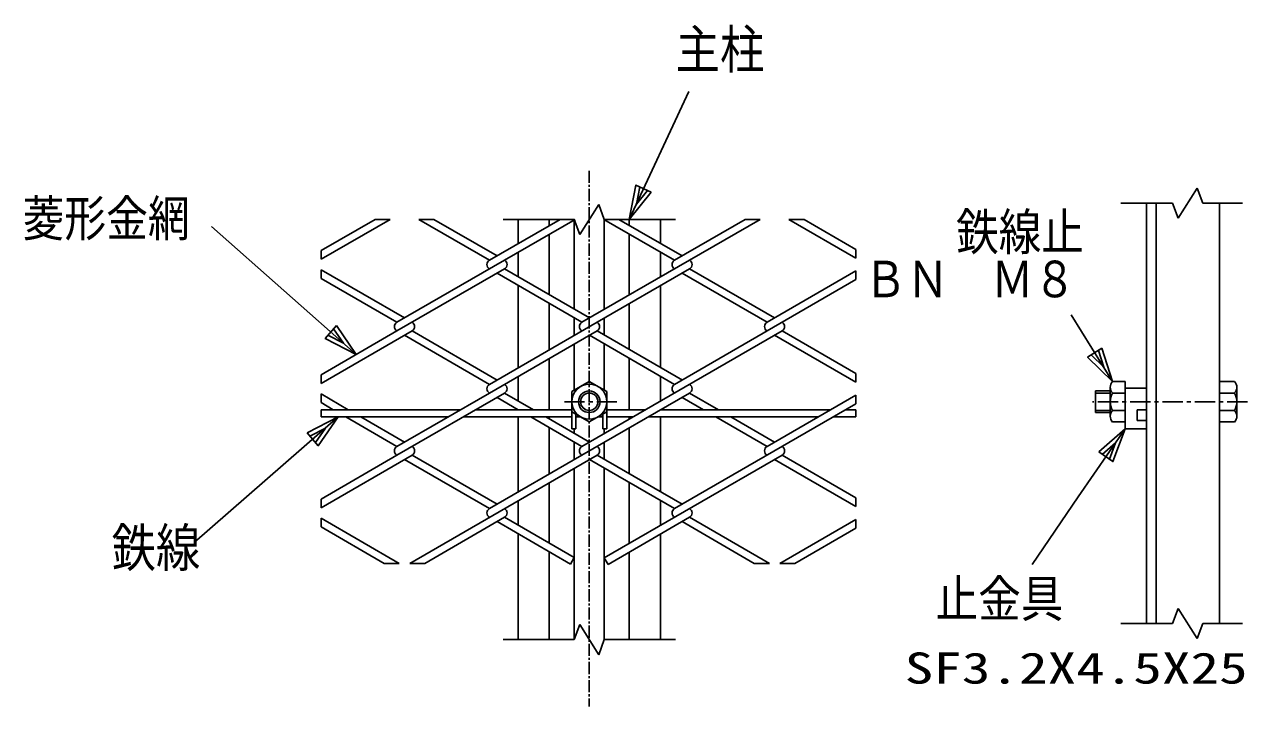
# Model space of a CAD drawing. Units: millimetres, scale not verified. Extents: x -4455 to 4455, y -3150 to 3150.
# Drawn here: x 979 to 2491, y -1763 to -919 of the extents above; entities that cross this region are included whole.
import ezdxf
from ezdxf.enums import TextEntityAlignment as Align

# ---------------------------------------------------------------- set-up
doc = ezdxf.new("R2010")
doc.units = ezdxf.units.MM
doc.header["$LTSCALE"] = 20
doc.linetypes.add('USER1', pattern=[1.125, 0.75, -0.125, 0.125, -0.125])
doc.linetypes.add('USER2', pattern=[2, 1.25, -0.25, 0.25, -0.25])
for name, color, linetype, lineweight in [('0-0_1', 7, 'Continuous', 25), ('0-1_2', 7, 'Continuous', 25), ('0-2_0', 4, 'Continuous', 25), ('0-4_EXTCNT-LMEC0', 2, 'Continuous', 25)]:
    doc.layers.add(name, color=color, linetype=linetype, lineweight=lineweight)
doc.styles.add('ＭＳ ゴシック', font='')
doc.styles.get('ＭＳ ゴシック').set_extended_font_data('MS Gothic')

# ---------------------------------------------------------------- blocks, each defined once
blk = doc.blocks.new('C43')
at = {"layer": '0-0_1', "color": 4}
blk.add_line((116273, 35797.2), (112704.2, 32689.8), dxfattribs=at)
blk.add_lwpolyline([(115501.6, 35404), (116273, 35797.2), (115777.4, 35087.3)], close=True, dxfattribs=at)
blk.add_lwpolyline([(115570.5, 35324.8), (115956.2, 35521.4), (115708.4, 35166.4)], dxfattribs=at)
blk = doc.blocks.new('C40')
at = {"layer": '0-0_1', "color": 4}
blk.add_line((116716.1, 37343.7), (113134.7, 40506.1), dxfattribs=at)
blk.add_lwpolyline([(116225.5, 38057.1), (116716.1, 37343.7), (115947.5, 37742.3)], close=True, dxfattribs=at)
blk.add_lwpolyline([(116156, 37978.4), (116401.3, 37621.7), (116017, 37821)], dxfattribs=at)
blk = doc.blocks.new('C39')
at = {"layer": '0-0_1', "color": 4}
blk.add_line((123468.4, 40684.1), (124940, 43849.3), dxfattribs=at)
blk.add_lwpolyline([(124013, 41357.3), (123468.4, 40684.1), (123632.1, 41534.4)], close=True, dxfattribs=at)
blk.add_lwpolyline([(123917.8, 41401.6), (123645.5, 41065), (123727.4, 41490.1)], dxfattribs=at)
blk = doc.blocks.new('C42')
at = {"layer": '0-0_1', "color": 4}
blk.add_line((135729.1, 35507.4), (134573.6, 33820.7), dxfattribs=at)
blk.add_lwpolyline([(135081.1, 34933.1), (135729.1, 35507.4), (135427.6, 34695.7)], close=True, dxfattribs=at)
blk.add_lwpolyline([(135167.7, 34873.7), (135491.7, 35160.9), (135341, 34755.1)], dxfattribs=at)
blk = doc.blocks.new('C41')
at = {"layer": '0-0_1', "color": 4}
blk.add_line((135422.4, 36674), (134398.6, 38324.4), dxfattribs=at)
blk.add_lwpolyline([(135158.1, 37498.6), (135422.4, 36674), (134801.2, 37277.1)], close=True, dxfattribs=at)
blk.add_lwpolyline([(135068.9, 37443.2), (135201, 37030.9), (134890.4, 37332.5)], dxfattribs=at)

msp = doc.modelspace()

# ---------------------------------------------------------------- linework, layer by layer
at = {"layer": '0-0_1', "color": 4, "linetype": 'USER1'}
msp.add_line((1677.12, -1100.37), (1677.12, -1762.97), dxfattribs=at)
at = {"layer": '0-0_1', "color": 4}
for p, q in [((2428.88, -1121.92), (2405.19, -1159.17)), ((2428.88, -1121.92), (2435.66, -1140.54)), ((1688.97, -1141.92), (1665.28, -1179.17)), ((1688.97, -1141.92), (1695.74, -1160.54)), ((2398.41, -1140.54), (2334.42, -1140.54)), ((2398.41, -1140.54), (2405.19, -1159.17)), ((2484.99, -1140.54), (2435.66, -1140.54)), ((1412.2, -1160.54), (1430.82, -1160.54)), ((1466.42, -1160.54), (1485.04, -1160.54)), ((1658.5, -1160.54), (1570.46, -1160.54)), ((1658.5, -1160.54), (1665.28, -1179.17)), ((1783.78, -1160.54), (1695.74, -1160.54)), ((1869.84, -1160.54), (1888.46, -1160.54)), ((1924.05, -1160.54), (1942.67, -1160.54)), ((1345.41, -1209.86), (1345.41, -1199.1)), ((2006.94, -1197.65), (2006.94, -1208.4)), ((1345.41, -1233.54), (1345.41, -1222.79)), ((2006.94, -1224.25), (2006.94, -1235)), ((1345.41, -1363.47), (1345.41, -1352.72)), ((2006.94, -1351.26), (2006.94, -1362.01)), ((2321.29, -1375.38), (2302.96, -1375.38)), ((1345.41, -1376.4), (1345.41, -1387.16)), ((2006.94, -1377.86), (2006.94, -1388.62)), ((1345.41, -1404.89), (1345.41, -1395.89)), ((2006.94, -1404.89), (2006.94, -1395.89)), ((2321.29, -1396.71), (2302.96, -1396.71)), ((1345.41, -1517.08), (1345.41, -1506.33)), ((2006.94, -1504.87), (2006.94, -1515.62)), ((1345.41, -1530.02), (1345.41, -1540.77)), ((2006.94, -1531.48), (2006.94, -1542.23)), ((1423.56, -1585.89), (1442.18, -1585.89)), ((1473.68, -1585.89), (1455.06, -1585.89)), ((1653.84, -1586.73), (1658.5, -1578.67)), ((1695.74, -1579.04), (1700.4, -1587.1)), ((1881.19, -1585.89), (1899.82, -1585.89)), ((1912.69, -1585.89), (1931.32, -1585.89)), ((2398.41, -1660.23), (2405.19, -1641.61)), ((2428.88, -1678.86), (2405.19, -1641.61)), ((1658.5, -1680.23), (1665.28, -1661.61)), ((1688.97, -1698.86), (1665.28, -1661.61)), ((2398.41, -1660.23), (2334.42, -1660.23)), ((2428.88, -1678.86), (2435.66, -1660.23)), ((2484.99, -1660.23), (2435.66, -1660.23)), ((1658.5, -1680.23), (1570.46, -1680.23)), ((1688.97, -1698.86), (1695.74, -1680.23)), ((1783.78, -1680.23), (1695.74, -1680.23))]:
    msp.add_line(p, q, dxfattribs=at)
at = {"layer": '0-0_1'}
for p, q in [((2366.29, -1140.54), (2366.29, -1660.23)), ((2378.29, -1140.54), (2378.29, -1660.23)), ((2456.29, -1140.54), (2456.29, -1660.23)), ((1345.41, -1199.1), (1412.2, -1160.54)), ((1345.41, -1209.86), (1430.82, -1160.54)), ((1466.42, -1160.54), (1553.72, -1210.95)), ((1485.04, -1160.54), (1563.03, -1205.57)), ((1553.72, -1210.95), (1641.02, -1160.54)), ((1572.34, -1210.95), (1659.64, -1160.54)), ((1589.08, -1160.54), (1589.08, -1190.53)), ((1627.67, -1160.54), (1627.67, -1168.25)), ((1658.5, -1160.54), (1658.5, -1271.44)), ((1695.23, -1160.54), (1782.53, -1210.95)), ((1695.74, -1160.54), (1695.74, -1271.81)), ((1713.86, -1160.54), (1791.85, -1205.57)), ((1726.6, -1160.54), (1726.59, -1167.9)), ((1765.17, -1160.54), (1765.17, -1190.17)), ((1782.53, -1210.95), (1869.84, -1160.54)), ((1801.16, -1210.95), (1888.46, -1160.54)), ((1924.05, -1160.54), (2006.94, -1208.4)), ((1942.67, -1160.54), (2006.94, -1197.65)), ((1627.67, -1179.01), (1627.66, -1253.64)), ((1726.6, -1178.65), (1726.6, -1254)), ((1589.08, -1201.29), (1589.08, -1231.36)), ((1765.17, -1200.92), (1765.16, -1231.73)), ((1345.41, -1222.79), (1448.62, -1282.38)), ((1439.31, -1287.75), (1572.34, -1210.95)), ((1439.31, -1298.51), (1572.34, -1221.7)), ((1572.34, -1221.7), (1677.44, -1282.38)), ((1668.13, -1287.75), (1801.16, -1210.95)), ((1686.75, -1287.75), (1801.16, -1221.7)), ((1801.16, -1221.7), (1906.26, -1282.38)), ((1896.94, -1287.75), (2006.94, -1224.25)), ((1345.41, -1233.54), (1439.31, -1287.75)), ((1563.03, -1227.08), (1668.13, -1287.75)), ((1782.54, -1364.56), (2006.94, -1235)), ((1791.85, -1227.08), (1896.94, -1287.75)), ((1589.08, -1242.12), (1589.08, -1344.15)), ((1765.16, -1242.48), (1765.16, -1343.78)), ((1627.66, -1264.39), (1627.66, -1321.87)), ((1726.6, -1264.75), (1726.6, -1321.51)), ((1658.5, -1282.19), (1658.5, -1304.07)), ((1695.74, -1282.56), (1695.74, -1303.7)), ((1345.41, -1363.47), (1457.93, -1298.51)), ((1345.41, -1352.72), (1439.31, -1298.51)), ((1457.93, -1298.51), (1563.03, -1359.18)), ((1553.72, -1364.56), (1686.75, -1287.75)), ((1553.72, -1375.31), (1686.75, -1298.51)), ((1668.13, -1441.37), (1915.57, -1298.51)), ((1792.27, -1359.43), (1686.75, -1298.51)), ((1915.57, -1298.51), (2006.94, -1351.26)), ((1448.62, -1303.88), (1553.72, -1364.56)), ((1658.5, -1314.82), (1658.5, -1371.8)), ((1677.44, -1303.88), (1782.53, -1364.56)), ((1695.74, -1314.45), (1695.74, -1371.8)), ((1906.26, -1303.88), (2006.94, -1362.01)), ((1627.66, -1332.62), (1627.66, -1395.89)), ((1726.6, -1332.26), (1726.59, -1395.89)), ((1589.08, -1354.9), (1589.08, -1384.98)), ((1765.16, -1354.53), (1765.16, -1385.34)), ((2339.63, -1361.05), (2324.3, -1361.05)), ((2339.63, -1361.05), (2339.63, -1419.38)), ((2474.96, -1361.05), (2456.29, -1361.05)), ((1439.31, -1452.12), (1572.34, -1375.31)), ((1439.31, -1441.37), (1553.72, -1375.31)), ((1572.34, -1375.31), (1607.98, -1395.89)), ((1655.47, -1373.55), (1655.47, -1419.38)), ((1668.13, -1452.12), (1801.16, -1375.31)), ((1698.77, -1419.38), (1698.77, -1373.55)), ((1801.16, -1375.31), (1836.79, -1395.89)), ((2302.96, -1372.71), (2302.96, -1399.38)), ((2321.29, -1372.71), (2302.96, -1372.71)), ((2321.29, -1368.13), (2321.29, -1403.96)), ((2339.63, -1375.21), (2324.29, -1375.21)), ((2366.29, -1369.38), (2339.63, -1369.38)), ((2474.94, -1375.21), (2456.29, -1375.21)), ((2477.96, -1368.12), (2477.96, -1403.98)), ((1345.41, -1376.4), (1379.16, -1395.89)), ((1345.41, -1387.16), (1360.54, -1395.89)), ((1563.03, -1380.69), (1589.35, -1395.89)), ((1782.53, -1518.17), (2006.94, -1388.62)), ((1791.85, -1380.69), (1818.17, -1395.89)), ((1896.94, -1441.37), (2006.94, -1377.86)), ((1518.08, -1395.89), (1345.41, -1395.89)), ((1502.49, -1404.89), (1345.41, -1404.89)), ((1376.13, -1404.89), (1439.31, -1441.37)), ((1394.75, -1404.89), (1448.62, -1435.99)), ((1655.47, -1404.89), (1521.12, -1404.89)), ((1655.47, -1395.89), (1536.7, -1395.89)), ((1589.08, -1395.73), (1589.08, -1395.89)), ((1589.08, -1404.89), (1589.08, -1497.76)), ((1604.94, -1404.89), (1668.13, -1441.37)), ((1623.56, -1404.89), (1677.44, -1435.99)), ((1627.66, -1404.89), (1627.66, -1407.25)), ((1660.47, -1401.43), (1660.47, -1419.38)), ((1666.45, -1404.89), (1660.47, -1404.89)), ((1693.77, -1404.89), (1687.79, -1404.89)), ((1693.77, -1419.38), (1693.77, -1401.43)), ((1746.9, -1395.89), (1698.77, -1395.89)), ((1731.31, -1404.89), (1698.77, -1404.89)), ((1726.6, -1404.89), (1726.6, -1407.61)), ((1960.13, -1404.89), (1749.93, -1404.89)), ((1765.16, -1404.89), (1765.16, -1497.39)), ((1975.72, -1395.89), (1765.52, -1395.89)), ((1833.76, -1404.89), (1896.94, -1441.37)), ((1852.38, -1404.89), (1906.26, -1435.99)), ((2006.94, -1404.89), (1978.75, -1404.89)), ((2006.94, -1395.89), (1994.34, -1395.89)), ((2321.29, -1399.38), (2302.96, -1399.38)), ((2339.63, -1396.88), (2324.29, -1396.88)), ((2366.29, -1396.05), (2354.63, -1396.05)), ((2354.63, -1396.05), (2354.63, -1409.38)), ((2474.96, -1396.88), (2456.29, -1396.88)), ((1627.66, -1418), (1627.66, -1475.48)), ((1660.47, -1419.38), (1655.47, -1419.38)), ((1658.5, -1419.38), (1658.5, -1425.06)), ((1698.77, -1419.38), (1693.77, -1419.38)), ((1695.74, -1419.38), (1695.74, -1425.42)), ((1726.6, -1418.36), (1726.6, -1475.13)), ((2339.63, -1411.05), (2324.29, -1411.05)), ((2366.29, -1419.38), (2339.63, -1419.38)), ((2366.29, -1409.38), (2354.63, -1409.38)), ((2475.01, -1411.05), (2456.29, -1411.05)), ((1658.5, -1457.68), (1658.5, -1435.81)), ((1658.5, -1435.81), (1658.5, -1457.68)), ((1695.74, -1457.31), (1695.74, -1436.17)), ((1695.74, -1436.17), (1695.74, -1457.31)), ((1345.41, -1517.08), (1457.93, -1452.12)), ((1345.41, -1506.33), (1439.31, -1452.12)), ((1448.62, -1457.5), (1553.72, -1518.17)), ((1455.06, -1585.89), (1686.75, -1452.12)), ((1457.93, -1452.12), (1563.03, -1512.8)), ((1553.72, -1518.17), (1668.13, -1452.12)), ((1677.44, -1457.5), (1782.53, -1518.17)), ((1686.75, -1452.12), (1791.85, -1512.8)), ((1695.74, -1579.04), (1915.57, -1452.12)), ((1906.26, -1457.5), (2006.94, -1515.62)), ((1915.57, -1452.12), (2006.94, -1504.87)), ((1658.5, -1468.43), (1658.5, -1578.67)), ((1695.74, -1468.07), (1695.74, -1579.04)), ((1627.66, -1486.24), (1627.65, -1560.86)), ((1726.6, -1485.88), (1726.6, -1561.22)), ((1589.08, -1508.51), (1589.08, -1538.59)), ((1765.16, -1508.14), (1765.16, -1538.96)), ((1345.41, -1530.02), (1442.18, -1585.89)), ((1345.41, -1540.77), (1423.56, -1585.89)), ((1473.68, -1585.89), (1572.34, -1528.93)), ((1563.03, -1534.3), (1653.84, -1586.73)), ((1572.34, -1528.93), (1658.5, -1578.67)), ((1700.4, -1587.1), (1801.16, -1528.93)), ((1791.85, -1534.3), (1881.19, -1585.89)), ((1801.16, -1528.93), (1899.82, -1585.89)), ((1912.69, -1585.89), (2006.94, -1531.48)), ((1931.32, -1585.89), (2006.94, -1542.23)), ((1589.08, -1549.34), (1589.08, -1680.23)), ((1765.16, -1549.71), (1765.16, -1680.23)), ((1627.65, -1571.61), (1627.65, -1680.23)), ((1726.59, -1571.98), (1726.6, -1680.23)), ((1658.5, -1578.67), (1658.5, -1680.23)), ((1695.74, -1579.04), (1695.74, -1680.23))]:
    msp.add_line(p, q, dxfattribs=at)
at = {"layer": '0-0_1', "color": 4, "linetype": 'USER2'}
for p, q in [((1711.36, -1386.05), (1643.41, -1386.05)), ((2491.11, -1386.05), (2299.25, -1386.05))]:
    msp.add_line(p, q, dxfattribs=at)
at = {"layer": '0-0_1'}
for points in [[(1698.77, -1373.55), (1677.12, -1361.05), (1655.47, -1373.55)], [(1655.47, -1398.55), (1677.12, -1411.05), (1698.77, -1398.55)]]:
    msp.add_lwpolyline(points, dxfattribs=at)
for radius in [21.65, 13.33]:
    msp.add_circle((1677.12, -1386.05), radius, dxfattribs=at)
at = {"layer": '0-0_1', "color": 4}
msp.add_circle((1677.12, -1386.05), 10.67, dxfattribs=at)
at = {"layer": '0-0_1'}
for centre, radius, start, end in [((1556.82, -1216.32), 6.21, 120.00161, 239.99838), ((1569.24, -1216.32), 6.21, 300.00168, 59.99832), ((1785.64, -1216.32), 6.21, 120.00161, 239.99838), ((1798.05, -1216.32), 6.21, 300.00168, 59.99832), ((1442.41, -1293.13), 6.21, 120.00161, 239.99838), ((1454.83, -1293.13), 6.21, 300.00168, 59.99832), ((1671.23, -1293.13), 6.21, 120.00161, 239.99838), ((1683.65, -1293.13), 6.21, 300.00168, 59.99832), ((1900.05, -1293.13), 6.21, 120.00161, 239.99838), ((1912.46, -1293.13), 6.21, 300.00168, 59.99832), ((2330.93, -1368.11), 9.68, 133.23149, 226.94679), ((2468.32, -1368.11), 9.68, 313.05395, 46.76926), ((1556.82, -1369.94), 6.21, 120.00161, 239.99838), ((1569.24, -1369.94), 6.21, 300.00168, 59.99832), ((1785.64, -1369.94), 6.21, 120.00161, 239.99838), ((1798.05, -1369.94), 6.21, 300.00168, 59.99832), ((2342.48, -1386.11), 21.18, 149.07794, 210.64148), ((2456.77, -1386.11), 21.18, 329.3584, 30.92194), ((2331.54, -1404.01), 10.17, 135.46316, 224.1324), ((2467.71, -1404.01), 10.17, 315.86685, 44.53607), ((1442.41, -1446.74), 6.21, 120.00161, 239.99838), ((1454.83, -1446.74), 6.21, 300.00168, 59.99832), ((1671.23, -1446.74), 6.21, 120.00161, 239.99838), ((1683.65, -1446.74), 6.21, 300.00168, 59.99832), ((1900.05, -1446.74), 6.21, 120.00161, 239.99838), ((1912.46, -1446.74), 6.21, 300.00168, 59.99832), ((1556.82, -1523.55), 6.21, 120.00161, 239.99838), ((1569.24, -1523.55), 6.21, 300.00168, 59.99832), ((1785.64, -1523.55), 6.21, 120.00161, 239.99838), ((1798.05, -1523.55), 6.21, 300.00168, 59.99832)]:
    msp.add_arc(centre, radius, start, end, dxfattribs=at)
at = {"layer": '0-1_2'}
msp.add_line((2456.29, -1369.92), (2456.29, -1402.2), dxfattribs=at)
at = {"layer": '0-4_EXTCNT-LMEC0', "color": 4}
msp.add_line((2281.85, -1503.72), (2224.8, -1587.29), dxfattribs=at)

# ---------------------------------------------------------------- block references
at = {"layer": '0-2_0', "xscale": 0.05, "yscale": 0.05}
for name in ['C39', 'C40', 'C41', 'C43', 'C42']:
    msp.add_blockref(name, (-4446.83, -3194.75), dxfattribs=at)

# ---------------------------------------------------------------- texts
at = {"layer": '0-0_1', "color": 4, "style": 'ＭＳ ゴシック', "width": 0.85}
for s, height, p in [('主柱', 47.36, (1783.88, -988.03)), ('菱形金網', 44.57, (976.38, -1194.88)), ('鉄線止', 45.45, (2130.74, -1212.26)), ('ＢＮ\u3000Ｍ８', 45.16, (2017.13, -1270.37)), ('鉄線', 47.36, (1086.41, -1604.36)), ('止金具', 45.45, (2105.34, -1665.97))]:
    msp.add_text(s, height=height, dxfattribs=at).set_placement(p, align=Align.BOTTOM_LEFT)
at = {"layer": '0-4_EXTCNT-LMEC0', "color": 4, "style": 'ＭＳ ゴシック', "width": 1.35}
msp.add_text('SF3.2X4.5X25', height=38.48, dxfattribs=at).set_placement((2067.17, -1746.15), align=Align.BOTTOM_LEFT)

doc.saveas('drawing.dxf')
